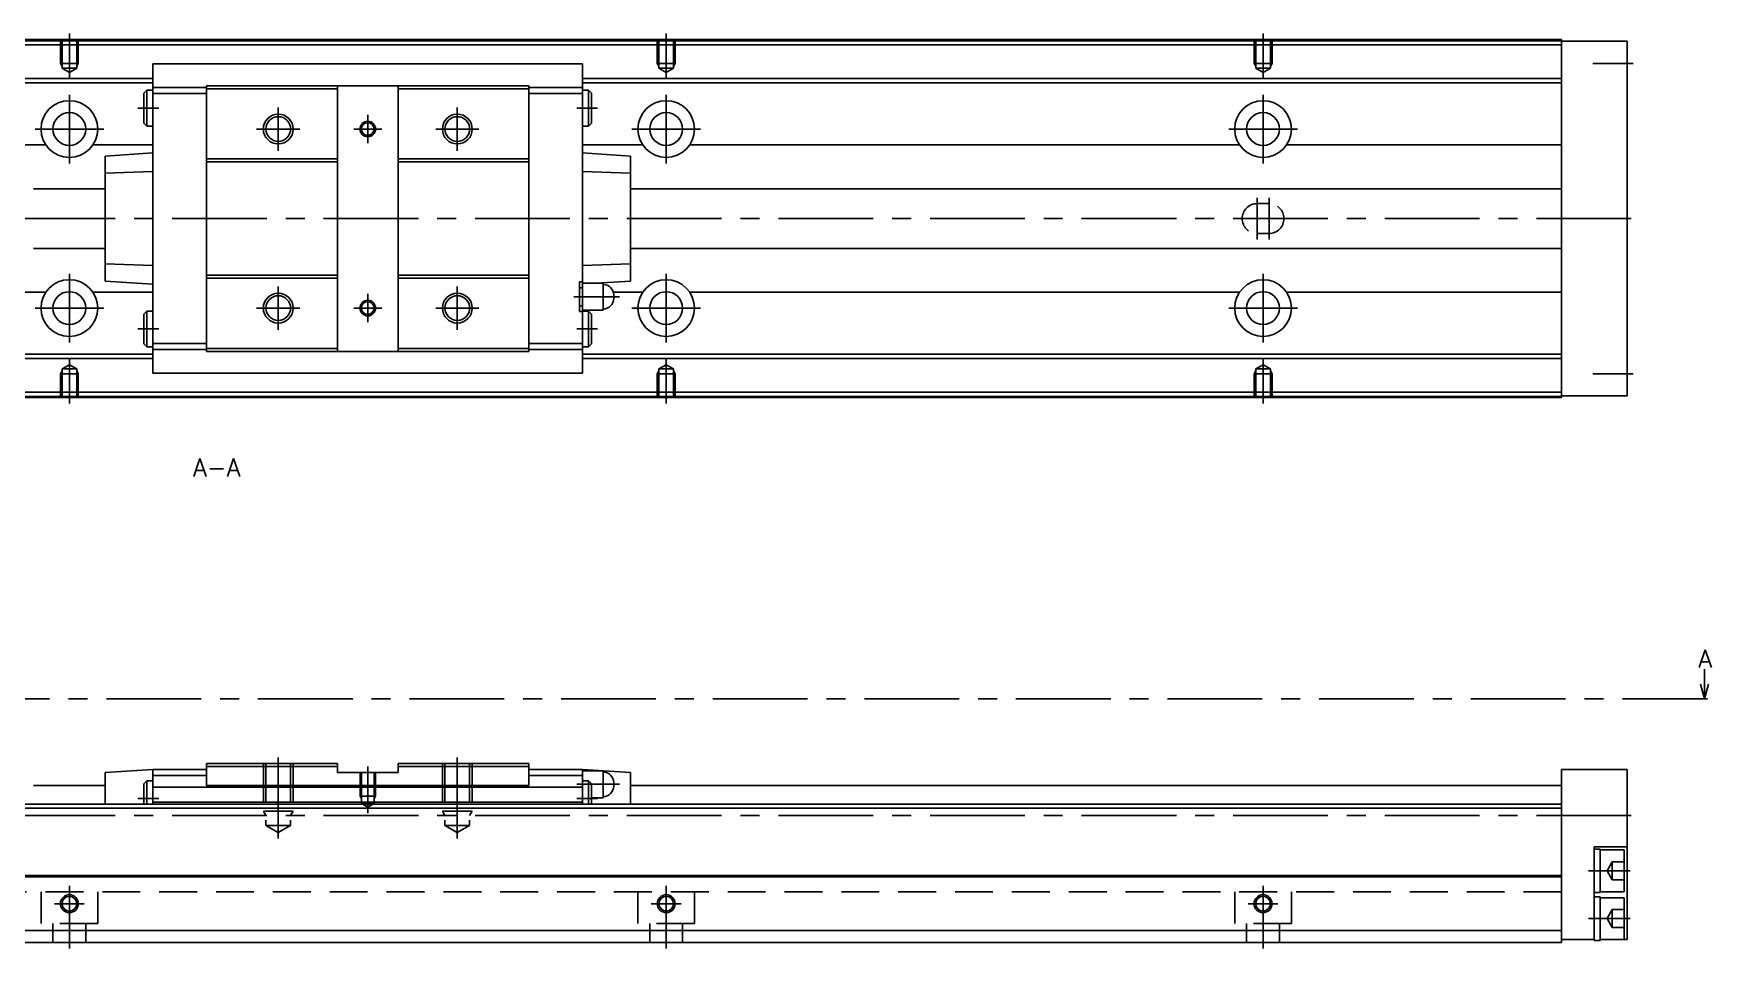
# Model space of a CAD drawing. Extents: x -2 to 720, y -8 to 279.
# Drawn here: x 438.8 to 719.9, y 9 to 162.3 of the extents above; entities that cross this region are included whole.
import ezdxf

# ---------------------------------------------------------------- set-up
doc = ezdxf.new("R2010")
doc.units = 0
doc.header["$LTSCALE"] = 0.5
doc.linetypes.add('CENTER', pattern=[50.8, 31.75, -6.35, 6.35, -6.35])
doc.linetypes.add('DASHED', pattern=[19.05, 12.7, -6.35])
for name, color, linetype in [('MSM_CENTER', 1, 'CENTER'), ('MSM_CONTINUOUS', 7, 'CONTINUOUS'), ('MSM_DASHED', 4, 'DASHED'), ('MSM_NARROW', 5, 'CONTINUOUS'), ('MSM_PART_NUMBER', 7, 'CONTINUOUS')]:
    doc.layers.add(name, color=color, linetype=linetype)
doc.styles.get("Standard").update_dxf_attribs({"font": 'txt.shx', "height": 3, "bigfont": 'bigfont.shx'})

msp = doc.modelspace()

# ---------------------------------------------------------------- linework, layer by layer
at = {"layer": 'MSM_CENTER'}
for p, q in [((444.76, 162.3), (444.76, 154.79)), ((544.76, 162.3), (544.76, 154.79)), ((644.76, 162.3), (644.76, 154.79)), ((700.01, 157.3), (706.76, 157.3)), ((444.76, 152.05), (444.76, 140.55)), ((544.76, 152.05), (544.76, 140.55)), ((644.76, 152.05), (644.76, 140.55)), ((456.26, 149.8), (459.76, 149.8)), ((479.76, 142.67), (479.76, 149.92)), ((509.76, 142.67), (509.76, 149.92)), ((533.26, 149.8), (529.76, 149.8)), ((439.01, 146.3), (450.51, 146.3)), ((476.14, 146.3), (483.39, 146.3)), ((492.4, 146.3), (497.13, 146.3)), ((494.76, 143.93), (494.76, 148.66)), ((506.14, 146.3), (513.39, 146.3)), ((539.01, 146.3), (550.51, 146.3)), ((639.01, 146.3), (650.51, 146.3)), ((643.76, 127.8), (643.76, 134.8)), ((645.76, 127.8), (645.76, 134.8)), ((258.76, 131.3), (707.76, 131.3)), ((444.76, 110.55), (444.76, 122.05)), ((544.76, 110.55), (544.76, 122.05)), ((644.76, 110.55), (644.76, 122.05)), ((479.76, 112.67), (479.76, 119.92)), ((494.76, 113.93), (494.76, 118.66)), ((509.76, 112.67), (509.76, 119.92)), ((529.26, 118.2), (536.96, 118.2)), ((439.01, 116.3), (450.51, 116.3)), ((476.14, 116.3), (483.39, 116.3)), ((492.4, 116.3), (497.13, 116.3)), ((506.14, 116.3), (513.39, 116.3)), ((539.01, 116.3), (550.51, 116.3)), ((639.01, 116.3), (650.51, 116.3)), ((456.26, 112.8), (459.76, 112.8)), ((533.26, 112.8), (529.76, 112.8)), ((444.76, 100.3), (444.76, 107.81)), ((544.76, 100.3), (544.76, 107.81)), ((644.76, 100.3), (644.76, 107.81)), ((700.01, 105.3), (706.76, 105.3)), ((247.76, 50.8), (718.71, 50.8)), ((479.76, 41), (479.76, 27.41)), ((494.76, 39.5), (494.76, 31.69)), ((509.76, 41), (509.76, 27.41)), ((456.26, 34.1), (459.76, 34.1)), ((529.76, 36.5), (536.96, 36.5)), ((529.76, 34.1), (533.26, 34.1)), ((258.76, 31.3), (707.76, 31.3)), ((706.26, 22), (699.26, 22)), ((444.76, 19.5), (444.76, 9)), ((544.76, 19.5), (544.76, 9)), ((644.76, 19.5), (644.76, 9)), ((442.26, 16.5), (447.26, 16.5)), ((542.26, 16.5), (547.26, 16.5)), ((642.26, 16.5), (647.26, 16.5)), ((706.26, 14), (699.26, 14))]:
    msp.add_line(p, q, dxfattribs=at)
at = {"layer": 'MSM_CONTINUOUS'}
for p, q in [((694.76, 161.3), (294.76, 161.3)), ((694.76, 161.1), (294.76, 161.1)), ((694.76, 160.4), (294.76, 160.4)), ((694.76, 161.3), (694.76, 101.3)), ((705.76, 161), (694.76, 161)), ((705.76, 161), (705.76, 101.6)), ((458.76, 154.75), (430.76, 154.75)), ((530.76, 157.2), (458.76, 157.2)), ((458.76, 157.2), (458.76, 105.4)), ((530.76, 157.2), (530.76, 105.4)), ((694.76, 154.75), (530.76, 154.75)), ((458.76, 154.05), (430.76, 154.05)), ((457.76, 152.8), (457.26, 152.3)), ((457.26, 147.3), (457.26, 152.3)), ((458.76, 152.8), (457.76, 152.8)), ((457.76, 146.8), (457.76, 152.8)), ((467.76, 153.25), (458.76, 153.25)), ((467.76, 152.25), (458.76, 152.25)), ((521.76, 153.55), (467.76, 153.55)), ((467.76, 153.55), (467.76, 109.05)), ((489.66, 153.05), (467.76, 153.05)), ((489.66, 153.55), (489.66, 109.05)), ((499.86, 153.55), (499.86, 109.05)), ((521.76, 153.05), (499.86, 153.05)), ((521.76, 153.55), (521.76, 109.05)), ((530.76, 153.25), (521.76, 153.25)), ((530.76, 152.25), (521.76, 152.25)), ((694.76, 154.05), (530.76, 154.05)), ((531.76, 152.8), (530.76, 152.8)), ((532.26, 152.3), (531.76, 152.8)), ((531.76, 146.8), (531.76, 152.8)), ((532.26, 147.3), (532.26, 152.3)), ((457.26, 147.3), (457.76, 146.8)), ((457.76, 146.8), (458.76, 146.8)), ((530.76, 146.8), (531.76, 146.8)), ((531.76, 146.8), (532.26, 147.3)), ((440.81, 143.66), (430.76, 143.66)), ((458.76, 143.66), (448.71, 143.66)), ((540.81, 143.66), (530.76, 143.66)), ((640.81, 143.66), (548.71, 143.66)), ((694.76, 143.66), (648.71, 143.66)), ((458.76, 142.3), (450.76, 141.77)), ((450.76, 120.83), (450.76, 141.77)), ((489.66, 141.3), (467.76, 141.3)), ((489.66, 140.8), (467.76, 140.8)), ((521.76, 141.3), (499.86, 141.3)), ((521.76, 140.8), (499.86, 140.8)), ((538.76, 141.77), (530.76, 142.3)), ((538.76, 141.77), (538.76, 120.83)), ((458.76, 139.16), (450.76, 138.9)), ((538.76, 138.9), (530.76, 139.16)), ((450.76, 136.3), (438.76, 136.3)), ((694.76, 136.3), (538.76, 136.3)), ((438.76, 126.3), (450.76, 126.3)), ((450.76, 123.7), (458.76, 123.44)), ((530.76, 123.44), (538.76, 123.7)), ((538.76, 126.3), (694.76, 126.3)), ((489.66, 121.8), (467.76, 121.8)), ((489.66, 121.3), (467.76, 121.3)), ((521.76, 121.8), (499.86, 121.8)), ((521.76, 121.3), (499.86, 121.3)), ((440.81, 118.94), (435.9, 118.94)), ((458.76, 118.94), (448.71, 118.94)), ((450.76, 120.83), (458.76, 120.3)), ((530.26, 120.7), (530.26, 115.7)), ((530.26, 120.7), (530.76, 120.7)), ((530.76, 119.7), (530.26, 119.7)), ((534.21, 120.45), (530.76, 120.45)), ((533.02, 120.45), (538.76, 120.83)), ((534.21, 120.45), (534.21, 115.95)), ((540.81, 118.94), (535.9, 118.94)), ((535.96, 118.5), (535.96, 117.9)), ((640.81, 118.94), (548.71, 118.94)), ((694.76, 118.94), (648.71, 118.94)), ((457.76, 115.8), (457.26, 115.3)), ((457.26, 115.3), (457.26, 110.3)), ((457.76, 115.8), (457.76, 109.8)), ((458.76, 115.8), (457.76, 115.8)), ((530.26, 116.7), (530.76, 116.7)), ((530.26, 115.7), (530.76, 115.7)), ((530.76, 115.95), (534.21, 115.95)), ((531.76, 115.8), (530.76, 115.8)), ((531.76, 115.8), (531.76, 109.8)), ((532.26, 115.3), (531.76, 115.8)), ((532.26, 115.3), (532.26, 110.3)), ((457.26, 110.3), (457.76, 109.8)), ((457.76, 109.8), (458.76, 109.8)), ((467.76, 110.35), (458.76, 110.35)), ((530.76, 110.35), (521.76, 110.35)), ((530.76, 109.8), (531.76, 109.8)), ((531.76, 109.8), (532.26, 110.3)), ((458.76, 108.55), (430.76, 108.55)), ((458.76, 107.85), (430.76, 107.85)), ((467.76, 109.35), (458.76, 109.35)), ((489.66, 109.55), (467.76, 109.55)), ((521.76, 109.05), (467.76, 109.05)), ((521.76, 109.55), (499.86, 109.55)), ((530.76, 109.35), (521.76, 109.35)), ((694.76, 108.55), (530.76, 108.55)), ((694.76, 107.85), (530.76, 107.85)), ((458.76, 105.4), (530.76, 105.4)), ((694.76, 102.2), (294.76, 102.2)), ((694.76, 101.5), (294.76, 101.5)), ((694.76, 101.3), (294.76, 101.3)), ((705.76, 101.6), (694.76, 101.6)), ((718.71, 50.8), (718.71, 55.8)), ((718.71, 50.8), (718.04, 53.3)), ((719.21, 50.8), (718.21, 50.8)), ((719.38, 53.3), (718.71, 50.8)), ((467.76, 40), (467.76, 36.29)), ((489.66, 40), (467.76, 40)), ((489.66, 39.5), (467.76, 39.5)), ((489.66, 40), (489.66, 38.5)), ((521.76, 40), (499.86, 40)), ((499.86, 40), (499.86, 38.5)), ((521.76, 39.5), (499.86, 39.5)), ((521.76, 40), (521.76, 36.29)), ((450.76, 38.5), (458.76, 39)), ((450.76, 33.2), (450.76, 38.5)), ((457.76, 37.1), (457.26, 36.6)), ((457.26, 36.6), (457.26, 33.2)), ((458.76, 37.1), (457.76, 37.1)), ((457.76, 37.1), (457.76, 33.2)), ((467.76, 39), (458.76, 39)), ((458.76, 33.2), (458.76, 39)), ((467.76, 38), (458.76, 38)), ((499.86, 38.5), (489.66, 38.5)), ((530.76, 39), (521.76, 39)), ((530.76, 38), (521.76, 38)), ((530.76, 39), (538.76, 38.5)), ((530.76, 33.2), (530.76, 39)), ((534.21, 38.75), (530.76, 38.75)), ((531.76, 37.1), (530.76, 37.1)), ((532.26, 36.6), (531.76, 37.1)), ((531.76, 37.1), (531.76, 33.2)), ((532.26, 36.6), (532.26, 33.2)), ((534.21, 38.75), (534.21, 34.25)), ((535.96, 36.8), (535.96, 36.2)), ((538.76, 38.5), (538.76, 33.2)), ((694.76, 39), (694.76, 10)), ((705.76, 39), (694.76, 39)), ((705.76, 39), (705.76, 10.5)), ((438.76, 36.3), (450.76, 36.3)), ((530.76, 36), (458.76, 36)), ((521.76, 36.29), (467.76, 36.29)), ((532.26, 34.25), (534.21, 34.25)), ((538.76, 36.3), (694.76, 36.3)), ((694.76, 33.2), (294.76, 33.2)), ((694.76, 32.5), (294.76, 32.5)), ((530.76, 33.5), (458.76, 33.5)), ((705.76, 26), (700.26, 26)), ((700.26, 26), (700.26, 10.35)), ((701.26, 25.65), (700.26, 25.65)), ((701.26, 25.65), (701.26, 18.35)), ((705.26, 25.5), (701.26, 25.5)), ((705.26, 25.5), (705.26, 18.5)), ((694.76, 21.2), (294.76, 21.2)), ((694.76, 21), (294.76, 21)), ((700.26, 18.35), (701.26, 18.35)), ((701.26, 17.65), (700.26, 17.65)), ((701.26, 18.5), (705.26, 18.5)), ((701.26, 17.65), (701.26, 10.35)), ((705.26, 17.5), (701.26, 17.5)), ((705.26, 17.5), (705.26, 10.5)), ((694.76, 12), (294.76, 12)), ((694.76, 10), (294.76, 10)), ((700.26, 10.5), (694.76, 10.5)), ((700.26, 10.35), (701.26, 10.35)), ((701.26, 10.5), (705.76, 10.5))]:
    msp.add_line(p, q, dxfattribs=at)
for centre, radius in [((444.76, 146.3), 4.75), ((444.76, 146.3), 2.75), ((544.76, 146.3), 4.75), ((544.76, 146.3), 2.75), ((644.76, 146.3), 4.75), ((644.76, 146.3), 2.75), ((479.76, 146.3), 2.07), ((494.76, 146.3), 1.06), ((509.76, 146.3), 2.07), ((444.76, 116.3), 4.75), ((544.76, 116.3), 4.75), ((644.76, 116.3), 4.75), ((444.76, 116.3), 2.75), ((479.76, 116.3), 2.07), ((509.76, 116.3), 2.07), ((544.76, 116.3), 2.75), ((644.76, 116.3), 2.75), ((494.76, 116.3), 1.06), ((444.76, 16.5), 1.23), ((544.76, 16.5), 1.23), ((644.76, 16.5), 1.23)]:
    msp.add_circle(centre, radius, dxfattribs=at)
for centre, start, end in [((534.21, 118.5), 0, 90), ((534.21, 117.9), 270, 0), ((534.21, 36.8), 0, 90), ((534.21, 36.2), 270, 0)]:
    msp.add_arc(centre, 1.75, start, end, dxfattribs=at)
at = {"layer": 'MSM_DASHED'}
for p, q in [((443.26, 161.3), (443.26, 157.3)), ((443.53, 156.5), (443.53, 161.3)), ((445.99, 161.3), (445.99, 156.5)), ((446.26, 161.3), (446.26, 157.3)), ((543.26, 161.3), (543.26, 157.3)), ((543.53, 156.5), (543.53, 161.3)), ((545.99, 161.3), (545.99, 156.5)), ((546.26, 161.3), (546.26, 157.3)), ((643.26, 161.3), (643.26, 157.3)), ((643.53, 156.5), (643.53, 161.3)), ((645.99, 161.3), (645.99, 156.5)), ((646.26, 161.3), (646.26, 157.3)), ((443.53, 156.83), (443.26, 157.3)), ((443.26, 157.3), (446.26, 157.3)), ((443.53, 156.5), (445.99, 156.5)), ((444.76, 155.79), (443.53, 156.5)), ((445.99, 156.5), (444.76, 155.79)), ((445.99, 156.83), (446.26, 157.3)), ((543.53, 156.83), (543.26, 157.3)), ((543.26, 157.3), (546.26, 157.3)), ((543.53, 156.5), (545.99, 156.5)), ((544.76, 155.79), (543.53, 156.5)), ((545.99, 156.5), (544.76, 155.79)), ((545.99, 156.83), (546.26, 157.3)), ((643.53, 156.83), (643.26, 157.3)), ((643.26, 157.3), (646.26, 157.3)), ((643.53, 156.5), (645.99, 156.5)), ((644.76, 155.79), (643.53, 156.5)), ((645.99, 156.5), (644.76, 155.79)), ((645.99, 156.83), (646.26, 157.3)), ((645.76, 133.8), (643.76, 133.8)), ((643.76, 128.8), (645.76, 128.8)), ((443.53, 105.77), (443.26, 105.3)), ((443.26, 101.3), (443.26, 105.3)), ((443.26, 105.3), (446.26, 105.3)), ((444.76, 106.81), (443.53, 106.1)), ((443.53, 106.1), (443.53, 101.3)), ((443.53, 106.1), (445.99, 106.1)), ((445.99, 106.1), (444.76, 106.81)), ((445.99, 101.3), (445.99, 106.1)), ((445.99, 105.77), (446.26, 105.3)), ((446.26, 101.3), (446.26, 105.3)), ((543.53, 105.77), (543.26, 105.3)), ((543.26, 101.3), (543.26, 105.3)), ((543.26, 105.3), (546.26, 105.3)), ((544.76, 106.81), (543.53, 106.1)), ((543.53, 106.1), (543.53, 101.3)), ((543.53, 106.1), (545.99, 106.1)), ((545.99, 106.1), (544.76, 106.81)), ((545.99, 101.3), (545.99, 106.1)), ((545.99, 105.77), (546.26, 105.3)), ((546.26, 101.3), (546.26, 105.3)), ((643.53, 105.77), (643.26, 105.3)), ((643.26, 101.3), (643.26, 105.3)), ((643.26, 105.3), (646.26, 105.3)), ((644.76, 106.81), (643.53, 106.1)), ((643.53, 106.1), (643.53, 101.3)), ((643.53, 106.1), (645.99, 106.1)), ((645.99, 106.1), (644.76, 106.81)), ((645.99, 101.3), (645.99, 106.1)), ((645.99, 105.77), (646.26, 105.3)), ((646.26, 101.3), (646.26, 105.3)), ((477.26, 40), (477.26, 32)), ((477.69, 40), (477.69, 29.6)), ((481.83, 40), (481.83, 29.6)), ((482.26, 40), (482.26, 32)), ((507.26, 40), (507.26, 32)), ((507.69, 40), (507.69, 29.6)), ((511.83, 40), (511.83, 29.6)), ((512.26, 40), (512.26, 32)), ((493.46, 38.5), (493.46, 34.5)), ((493.7, 38.5), (493.7, 33.3)), ((495.82, 33.3), (495.82, 38.5)), ((496.06, 38.5), (496.06, 34.5)), ((493.46, 34.5), (493.7, 34.08)), ((493.46, 34.5), (496.06, 34.5)), ((496.06, 34.5), (495.82, 34.08)), ((477.26, 32), (477.69, 31.25)), ((477.26, 32), (482.26, 32)), ((482.26, 32), (481.83, 31.25)), ((495.82, 33.3), (493.7, 33.3)), ((493.7, 33.3), (494.76, 32.69)), ((494.76, 32.69), (495.82, 33.3)), ((512.26, 32), (507.26, 32)), ((507.26, 32), (507.69, 31.25)), ((512.26, 32), (511.83, 31.25)), ((481.83, 29.6), (477.69, 29.6)), ((477.69, 29.6), (479.76, 28.41)), ((481.83, 29.6), (479.76, 28.41)), ((507.69, 29.6), (511.83, 29.6)), ((507.69, 29.6), (509.76, 28.41)), ((511.83, 29.6), (509.76, 28.41)), ((703.26, 23.5), (702.4, 22)), ((703.26, 20.5), (703.26, 23.5)), ((703.26, 23.5), (705.26, 23.5)), ((703.26, 20.5), (702.4, 22)), ((703.26, 22), (705.26, 22)), ((703.26, 20.5), (705.26, 20.5)), ((694.76, 18.5), (294.76, 18.5)), ((440.01, 18.5), (440.01, 13.2)), ((449.51, 13.2), (449.51, 18.5)), ((540.01, 18.5), (540.01, 13.2)), ((549.51, 13.2), (549.51, 18.5)), ((640.01, 18.5), (640.01, 13.2)), ((649.51, 13.2), (649.51, 18.5)), ((703.26, 15.5), (702.4, 14)), ((703.26, 12.5), (703.26, 15.5)), ((703.26, 15.5), (705.26, 15.5)), ((449.51, 13.2), (440.01, 13.2)), ((442.01, 13.2), (442.01, 10)), ((447.51, 10), (447.51, 13.2)), ((549.51, 13.2), (540.01, 13.2)), ((542.01, 13.2), (542.01, 10)), ((547.51, 10), (547.51, 13.2)), ((649.51, 13.2), (640.01, 13.2)), ((642.01, 13.2), (642.01, 10)), ((647.51, 10), (647.51, 13.2)), ((703.26, 12.5), (702.4, 14)), ((703.26, 14), (705.26, 14)), ((703.26, 12.5), (705.26, 12.5))]:
    msp.add_line(p, q, dxfattribs=at)
for centre, start, end in [((643.76, 131.3), 90, 270), ((645.76, 131.3), 270, 90)]:
    msp.add_arc(centre, 2.5, start, end, dxfattribs=at)
at = {"layer": 'MSM_NARROW'}
for centre, radius in [((479.76, 146.3), 2.5), ((494.76, 146.3), 1.3), ((509.76, 146.3), 2.5), ((479.76, 116.3), 2.5), ((509.76, 116.3), 2.5), ((494.76, 116.3), 1.3), ((444.76, 16.5), 1.5), ((544.76, 16.5), 1.5), ((644.76, 16.5), 1.5)]:
    msp.add_circle(centre, radius, dxfattribs=at)

# ---------------------------------------------------------------- texts
at = {"layer": 'MSM_PART_NUMBER'}
for s, p in [('A-A', (465.47, 88.1)), ('A', (717.7, 56.05))]:
    msp.add_text(s, height=3, dxfattribs=at).set_placement(p)

doc.saveas('drawing.dxf')
